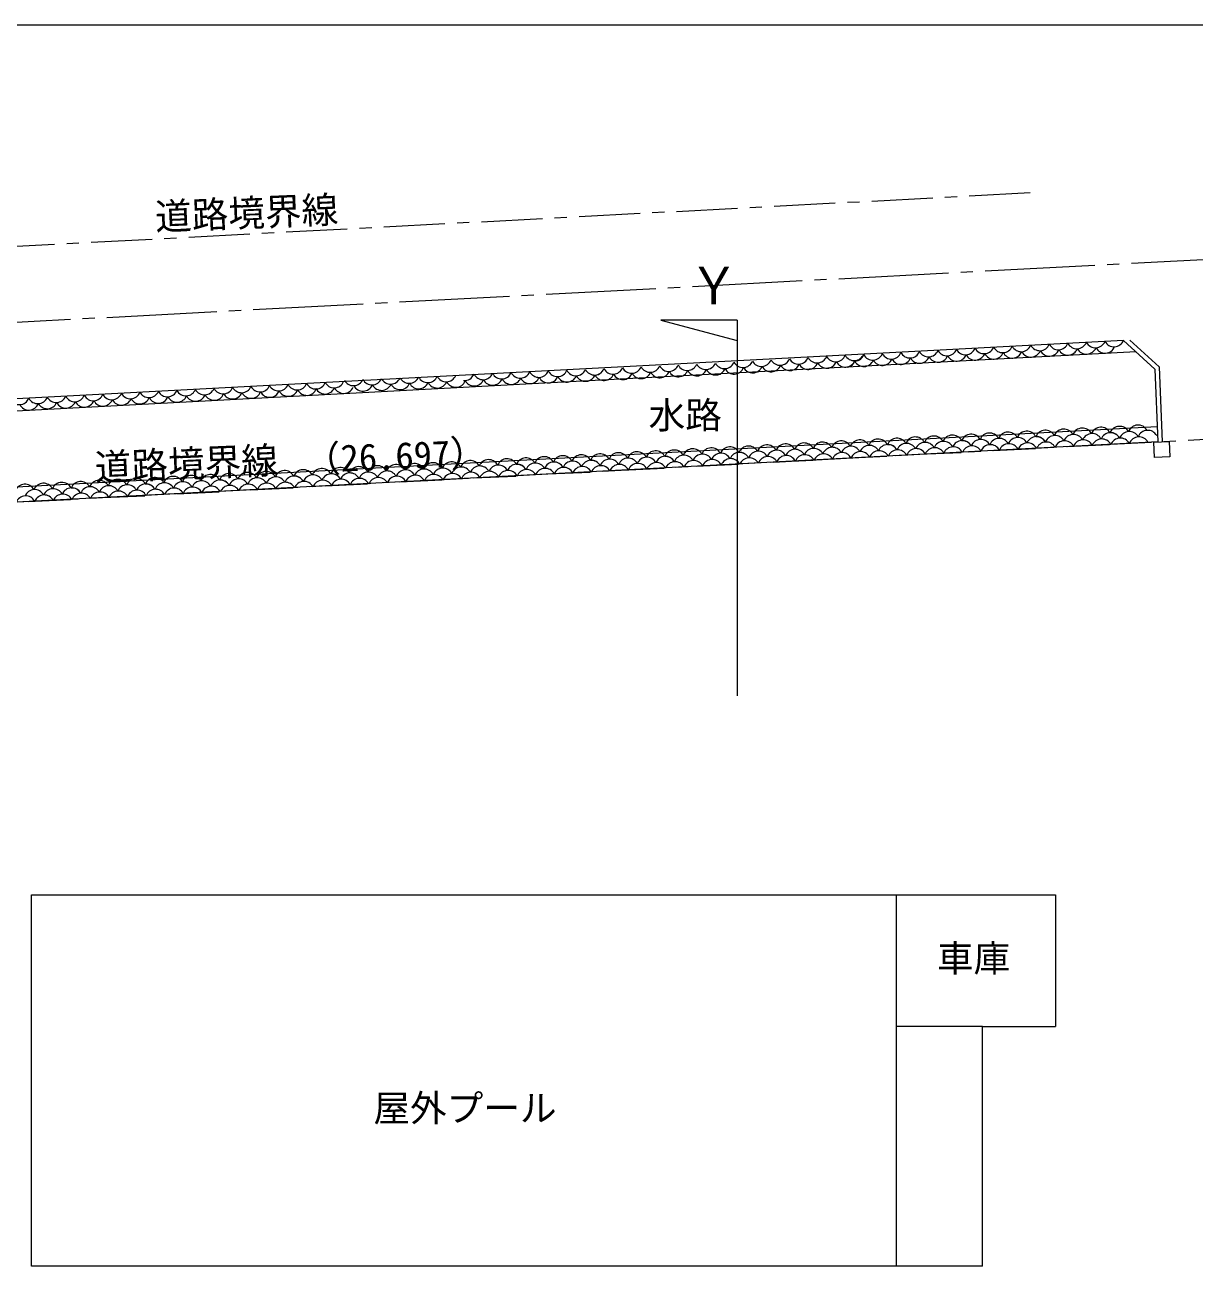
# Model space of a CAD drawing. Units: millimetres at full size, sheet at 1:400; details may follow other scales. Extents: x -117226 to 115574, y -80033 to 82367.
# Drawn here: x -859 to 37455, y 41334 to 82367 of the extents above; entities that cross this region are included whole.
import ezdxf
from ezdxf.enums import TextEntityAlignment as Align

# ---------------------------------------------------------------- set-up
doc = ezdxf.new("R2010")
doc.units = ezdxf.units.MM
doc.header["$LTSCALE"] = 400
doc.linetypes.add('CHAIN1', pattern=[8, 5, -1, 1, -1])
doc.linetypes.add('CHAIN2', pattern=[12, 9, -1, 1, -1])
for name, color, linetype, lineweight in [('0-0_通芯', 7, 'CHAIN1', 9), ('0-9_文字', 3, 'Continuous', 9), ('2-E_壁芯', 2, 'Continuous', 18), ('7-5_家具', 7, 'Continuous', 9), ('9-9_文字', 3, 'Continuous', 13), ('C-3_排煙機器', 7, 'Continuous', 9), ('D-2_中線', 4, 'Continuous', 5), ('D-A_Layer218', 4, 'CHAIN2', 5), ('E-1_太線', 4, 'Continuous', 5)]:
    doc.layers.add(name, color=color, linetype=linetype, lineweight=lineweight)
doc.styles.add('ＭＳ ゴシック', font='')
doc.styles.get('ＭＳ ゴシック').set_extended_font_data('MS Gothic')

msp = doc.modelspace()

# ---------------------------------------------------------------- linework, layer by layer
at = {"layer": '0-0_通芯'}
msp.add_line((52009.7, 69545.2), (-54631.5, 63907.5), dxfattribs=at)
at = {"layer": '2-E_壁芯'}
for p, q in [((19959.9, 72701.7), (22459.9, 72031.9)), ((22459.9, 72701.7), (19959.9, 72701.7)), ((22459.9, 72701.7), (22459.9, 60394.8))]:
    msp.add_line(p, q, dxfattribs=at)
at = {"layer": '7-5_家具'}
for p, q in [((36137.4, 71100.4), (35116.4, 72040)), ((35325.9, 72051.1), (36284.7, 71168.7)), ((36137.4, 71100.4), (36236.5, 68713)), ((36284.7, 71168.7), (36386.4, 68719.2))]:
    msp.add_line(p, q, dxfattribs=at)
at = {"layer": '7-5_家具', "color": 4, "lineweight": 5}
msp.add_lwpolyline([(36631.9, 68229), (36132.3, 68208.3), (36111.6, 68707.8), (36611.2, 68728.6)], close=True, dxfattribs=at)
at = {"layer": '9-9_文字'}
for p, q in [((27683.9, 41709.7), (27683.9, 53884.9)), ((27683.9, 53884.9), (32890.4, 53884.9)), ((32890.4, 53884.9), (32890.4, 49567.9)), ((30495.6, 49567.9), (32890.4, 49567.9)), ((30495.6, 41716.8), (30495.6, 49567.9)), ((30495.6, 41716.8), (27683.9, 41716.8))]:
    msp.add_line(p, q, dxfattribs=at)
at = {"layer": '9-9_文字', "color": 4, "lineweight": 5}
msp.add_line((30495.6, 49567.9), (27683.9, 49567.9), dxfattribs=at)
at = {"layer": '9-9_文字', "color": 7, "lineweight": 9}
msp.add_line((27683.9, 41716.8), (-652, 41716.8), dxfattribs=at)
msp.add_lwpolyline([(-652, 41716.8), (-652, 53884.9), (27683.9, 53884.9)], dxfattribs=at)
at = {"layer": 'C-3_排煙機器'}
msp.add_lwpolyline([(-117225.7, -80032.6), (115574.3, -80032.6), (115574.3, 82367.4), (-117225.7, 82367.4)], dxfattribs=at)
at = {"layer": 'D-2_中線'}
msp.add_line((35116.4, 72040), (-54810.1, 67285.9), dxfattribs=at)
at = {"layer": 'D-A_Layer218'}
msp.add_line((67730.4, 76267.7), (-54942.1, 69782.4), dxfattribs=at)
at = {"layer": 'E-1_太線', "linetype": 'CHAIN1'}
msp.add_line((32062.8, 76867.4), (-55073.1, 72260.8), dxfattribs=at)
at = {"layer": 'E-1_太線'}
for p, q in [((35116.4, 72040), (-54810.1, 67285.9)), ((35528, 71661.2), (-54789, 66886.5)), ((36215.8, 69210.9), (-54657.9, 64406.8)), ((36236.5, 68713), (-58291.4, 63713.9)), ((33272.6, 68567.6), (34659.1, 68630.3)), ((25981.7, 68180.5), (27368.1, 68243.1)), ((28412, 68309.5), (29798.4, 68372.2)), ((30842.3, 68438.6), (32228.8, 68501.2)), ((16260.4, 67664.2), (17646.8, 67726.9)), ((18690.7, 67793.3), (20077.2, 67855.9)), ((21121, 67922.3), (22507.5, 67985)), ((23551.3, 68051.4), (24937.8, 68114.1)), ((8969.4, 67277), (10355.9, 67339.7)), ((11399.7, 67406.1), (12786.2, 67468.8)), ((13830.1, 67535.2), (15216.5, 67597.8)), ((1678.4, 66889.9), (3064.9, 66952.5)), ((4108.8, 67018.9), (5495.2, 67081.6)), ((6539.1, 67148), (7925.5, 67210.6)), ((-751.9, 66760.8), (634.6, 66823.5))]:
    msp.add_line(p, q, dxfattribs=at)
for centre, start, end in [((30550.1, 71940.4), 208.4963, 338.11781), ((30550.7, 71942), 264.62186, 337.83696), ((31158.5, 71974.1), 208.21545, 337.83696), ((31766.2, 72006.2), 208.21545, 337.83696), ((32374, 72038.3), 208.21545, 337.83696), ((32981.7, 72070.5), 208.21545, 337.83696), ((33589.5, 72102.6), 208.21545, 337.83696), ((34197.2, 72134.7), 208.21545, 337.83696), ((34511.3, 71957.9), 208.21545, 337.83696), ((34805, 72166.9), 208.21545, 337.83696), ((23258.3, 71523.6), 208.77715, 338.39866), ((23865.7, 71561.6), 208.77715, 338.39866), ((24473.1, 71599.7), 208.77715, 338.39866), ((25080.5, 71637.8), 208.77715, 338.39866), ((25687.9, 71675.9), 208.77715, 338.39866), ((26295.3, 71714), 208.77715, 338.39866), ((26297, 71694.7), 264.90271, 338.11781), ((26904.6, 71729.8), 208.4963, 338.11781), ((27219.6, 71554.5), 208.4963, 338.11781), ((27512.2, 71764.9), 208.4963, 338.11781), ((27827.1, 71589.6), 208.4963, 338.11781), ((28119.8, 71800), 208.4963, 338.11781), ((28434.7, 71624.7), 208.4963, 338.11781), ((28727.4, 71835.1), 208.4963, 338.11781), ((29042.3, 71659.8), 208.4963, 338.11781), ((29335, 71870.2), 208.4963, 338.11781), ((29649.9, 71694.9), 208.4963, 338.11781), ((29942.5, 71905.3), 208.4963, 338.11781), ((30257.5, 71730), 208.4963, 338.11781), ((30257.1, 71733), 283.58284, 337.83696), ((30864.8, 71765.1), 208.21545, 337.83696), ((31472.6, 71797.3), 208.21545, 337.83696), ((32080.3, 71829.4), 208.21545, 337.83696), ((32688, 71861.5), 208.21545, 337.83696), ((33295.8, 71893.7), 208.21545, 337.83696), ((33903.5, 71925.8), 208.21545, 337.83696), ((15359, 71140), 207.58724, 337.20875), ((15967, 71165.5), 207.58724, 337.20875), ((16575.1, 71190.9), 207.58724, 337.20875), ((17183.1, 71216.4), 207.58724, 337.20875), ((17791.2, 71241.8), 207.58724, 337.20875), ((17790.2, 71239.4), 264.44818, 337.66328), ((18398, 71269.7), 208.04177, 337.66328), ((19005.9, 71300), 208.04177, 337.66328), ((19319.4, 71122.2), 208.04177, 337.66328), ((19613.7, 71330.2), 208.04177, 337.66328), ((19927.2, 71152.5), 208.04177, 337.66328), ((20221.6, 71360.5), 208.04177, 337.66328), ((20535.1, 71182.8), 208.04177, 337.66328), ((20829.4, 71390.8), 208.04177, 337.66328), ((21142.9, 71213), 208.04177, 337.66328), ((21437.2, 71421.1), 208.04177, 337.66328), ((21750.8, 71243.3), 208.04177, 337.66328), ((22045.1, 71451.4), 208.04177, 337.66328), ((21751.8, 71235.6), 284.14455, 338.39866), ((22043.5, 71447.4), 265.18356, 338.39866), ((22359.2, 71273.7), 208.77715, 338.39866), ((22650.9, 71485.5), 208.77715, 338.39866), ((22966.7, 71311.7), 208.77715, 338.39866), ((23574.1, 71349.8), 208.77715, 338.39866), ((24181.5, 71387.9), 208.77715, 338.39866), ((24788.9, 71426), 208.77715, 338.39866), ((25396.3, 71464.1), 208.77715, 338.39866), ((26003.7, 71502.2), 208.77715, 338.39866), ((26004.4, 71484.3), 283.86369, 338.11781), ((26612, 71519.4), 208.4963, 338.11781), ((7444, 70720.4), 208.21545, 337.83696), ((8051.7, 70752.5), 208.21545, 337.83696), ((8659.5, 70784.6), 208.21545, 337.83696), ((9264.2, 70822.3), 207.13271, 336.75423), ((9896.1, 70893.4), 207.58724, 337.20875), ((10208.2, 70713.2), 207.58724, 337.20875), ((10504.2, 70918.9), 207.58724, 337.20875), ((10816.3, 70738.7), 207.58724, 337.20875), ((11112.3, 70944.4), 207.58724, 337.20875), ((11424.4, 70764.1), 207.58724, 337.20875), ((11720.3, 70969.8), 207.58724, 337.20875), ((12032.4, 70789.6), 207.58724, 337.20875), ((12328.4, 70995.3), 207.58724, 337.20875), ((12640.5, 70815.1), 207.58724, 337.20875), ((12936.4, 71020.8), 207.58724, 337.20875), ((13248.6, 70840.5), 207.58724, 337.20875), ((13534.8, 71063.6), 263.99366, 337.20875), ((13846.9, 70883.3), 207.58724, 337.20875), ((14142.8, 71089.1), 207.58724, 337.20875), ((14454.9, 70908.8), 207.58724, 337.20875), ((14750.9, 71114.5), 207.58724, 337.20875), ((15063, 70934.3), 207.58724, 337.20875), ((15671.1, 70959.7), 207.58724, 337.20875), ((16279.1, 70985.2), 207.58724, 337.20875), ((16887.2, 71010.7), 207.58724, 337.20875), ((17495.3, 71036.1), 207.58724, 337.20875), ((17495.9, 71031.3), 283.40917, 337.66328), ((18103.7, 71061.6), 208.04177, 337.66328), ((18711.6, 71091.9), 208.04177, 337.66328), ((-440.2, 70303.6), 208.21545, 337.83696), ((164.5, 70341.3), 207.13271, 336.75423), ((769.8, 70367.5), 208.21545, 337.83696), ((1377.5, 70399.7), 208.21545, 337.83696), ((1985.3, 70431.8), 208.21545, 337.83696), ((2593, 70463.9), 208.21545, 337.83696), ((3197.7, 70501.6), 207.13271, 336.75423), ((3509.3, 70319), 208.21545, 337.83696), ((3803, 70527.9), 208.21545, 337.83696), ((4117.1, 70351.1), 208.21545, 337.83696), ((4410.8, 70560), 208.21545, 337.83696), ((4724.8, 70383.2), 208.21545, 337.83696), ((5018.5, 70592.2), 208.21545, 337.83696), ((5332.6, 70415.3), 208.21545, 337.83696), ((5626.3, 70624.3), 208.21545, 337.83696), ((5933.4, 70458.6), 207.13271, 336.75423), ((6231, 70662), 207.13271, 336.75423), ((6542.6, 70479.3), 208.21545, 337.83696), ((6836.2, 70688.3), 208.21545, 337.83696), ((7150.3, 70511.4), 208.21545, 337.83696), ((7758.1, 70543.6), 208.21545, 337.83696), ((8365.8, 70575.7), 208.21545, 337.83696), ((8966.6, 70619), 207.13271, 336.75423), ((9574.8, 70639.6), 207.13271, 336.75423), ((-1047.9, 70271.4), 208.21545, 337.83696), ((-733.9, 70094.6), 208.21545, 337.83696), ((-133.1, 70137.9), 207.13271, 336.75423), ((476.1, 70158.6), 208.21545, 337.83696), ((1083.9, 70190.7), 208.21545, 337.83696), ((1691.6, 70222.9), 208.21545, 337.83696), ((2299.4, 70255), 208.21545, 337.83696), ((2900.2, 70298.3), 207.13271, 336.75423), ((29514.5, 68601.4), 27.9161, 157.53761), ((30125.3, 68630.4), 28.9938, 158.61531), ((30730.5, 68669.5), 28.46676, 158.08827), ((31337, 68701.4), 27.93817, 157.55968), ((31944.8, 68730.4), 27.9161, 157.53761), ((32555.6, 68759.5), 28.9938, 158.61531), ((33160.9, 68798.5), 28.46676, 158.08827), ((33476.8, 68623.2), 28.03148, 157.65299), ((33767.3, 68830.4), 27.93817, 157.55968), ((34084.2, 68652.3), 27.83882, 157.46033), ((34375.1, 68859.5), 27.9161, 157.53761), ((34692.6, 68681.3), 28.00342, 157.62494), ((34985.9, 68888.6), 28.9938, 158.61531), ((34695.9, 68675.7), 29.13304, 93.94379), ((35303, 68717.6), 29.13304, 158.75455), ((35593, 68930.5), 28.9938, 158.61531), ((35909.6, 68758.1), 28.87837, 158.49988), ((22223.5, 68214.2), 27.9161, 157.53761), ((22834.3, 68243.3), 28.9938, 158.61531), ((23439.6, 68282.3), 28.46676, 158.08827), ((24046, 68314.2), 27.93817, 157.55968), ((24653.8, 68343.3), 27.9161, 157.53761), ((25264.6, 68372.3), 28.9938, 158.61531), ((25580.4, 68201.4), 28.87837, 157.0573), ((25869.9, 68411.3), 28.46676, 158.08827), ((26185.9, 68236), 28.03148, 157.65299), ((26476.3, 68443.3), 27.93817, 157.55968), ((26793.3, 68265.1), 27.83882, 157.46033), ((27084.2, 68472.3), 27.9161, 157.53761), ((27401.6, 68294.1), 28.00342, 157.62494), ((27694.9, 68501.4), 28.9938, 158.61531), ((27404.9, 68288.5), 29.13304, 93.94379), ((28010.7, 68330.5), 28.87837, 157.0573), ((28300.2, 68540.4), 28.46676, 158.08827), ((28616.2, 68365), 28.03148, 157.65299), ((28906.6, 68572.3), 27.93817, 157.55968), ((29223.6, 68394.2), 27.83882, 157.46033), ((29540.6, 68217.3), 27.79308, 157.41459), ((29831.9, 68423.2), 28.00342, 157.62494), ((29835.3, 68417.6), 29.13304, 93.94379), ((30152.1, 68245.9), 29.14045, 158.76196), ((30441, 68459.5), 28.87837, 157.0573), ((30757.6, 68287.1), 28.72968, 158.35119), ((31046.5, 68494.1), 28.03148, 157.65299), ((31362.8, 68319.1), 27.71274, 157.33425), ((31653.9, 68523.2), 27.83882, 157.46033), ((31971, 68346.4), 27.79308, 157.41459), ((32262.2, 68552.3), 28.00342, 157.62494), ((32265.6, 68546.6), 29.13304, 93.94379), ((32582.4, 68375), 29.14045, 158.76196), ((32871.4, 68588.6), 28.87837, 157.0573), ((33187.9, 68416.1), 28.72968, 158.35119), ((33793.1, 68448.2), 27.71274, 157.33425), ((34401.3, 68475.4), 27.79308, 157.41459), ((35012.8, 68504), 29.14045, 158.76196), ((35619.9, 68545.9), 29.14045, 158.76196), ((14324.7, 67798), 27.93817, 157.55968), ((14932.5, 67827), 27.9161, 157.53761), ((15543.3, 67856.1), 28.9938, 158.61531), ((16148.6, 67895.1), 28.46676, 158.08827), ((16755, 67927), 27.93817, 157.55968), ((17362.9, 67956.1), 27.9161, 157.53761), ((17973.6, 67985.1), 28.9938, 158.61531), ((18289.4, 67814.2), 28.87837, 157.0573), ((18578.9, 68024.2), 28.46676, 158.08827), ((18894.9, 67848.8), 28.03148, 157.65299), ((19185.3, 68056.1), 27.93817, 157.55968), ((19502.3, 67877.9), 27.83882, 157.46033), ((19793.2, 68085.1), 27.9161, 157.53761), ((20110.6, 67907), 28.00342, 157.62494), ((20404, 68114.2), 28.9938, 158.61531), ((20114, 67901.3), 29.13304, 93.94379), ((20719.7, 67943.3), 28.87837, 157.0573), ((21009.2, 68153.2), 28.46676, 158.08827), ((21325.2, 67977.9), 28.03148, 157.65299), ((21615.7, 68185.1), 27.93817, 157.55968), ((21641.5, 67802.9), 27.71274, 157.33425), ((21932.6, 68007), 27.83882, 157.46033), ((22249.7, 67830.1), 27.79308, 157.41459), ((22540.9, 68036), 28.00342, 157.62494), ((22544.3, 68030.4), 29.13304, 93.94379), ((22861.2, 67858.7), 29.14045, 158.76196), ((23150.1, 68072.4), 28.87837, 157.0573), ((23466.6, 67899.9), 28.72968, 158.35119), ((23755.5, 68106.9), 28.03148, 157.65299), ((24071.8, 67932), 27.71274, 157.33425), ((24363, 68136), 27.83882, 157.46033), ((24680, 67959.2), 27.79308, 157.41459), ((24971.3, 68165.1), 28.00342, 157.62494), ((24974.6, 68159.5), 29.13304, 93.94379), ((25291.5, 67987.8), 29.14045, 158.76196), ((25896.9, 68029), 28.72968, 158.35119), ((26502.1, 68061), 27.71274, 157.33425), ((27110.3, 68088.3), 27.79308, 157.41459), ((27721.8, 68116.8), 29.14045, 158.76196), ((28327.3, 68158), 28.72968, 158.35119), ((28932.5, 68190.1), 27.71274, 157.33425), ((6427.3, 67378.9), 28.46676, 158.08827), ((7033.7, 67410.8), 27.93817, 157.55968), ((7641.6, 67439.8), 27.9161, 157.53761), ((8252.4, 67468.9), 28.9938, 158.61531), ((8857.6, 67507.9), 28.46676, 158.08827), ((9464.1, 67539.8), 27.93817, 157.55968), ((10071.9, 67568.9), 27.9161, 157.53761), ((10389.3, 67390.7), 28.00342, 157.62494), ((10682.7, 67598), 28.9938, 158.61531), ((10392.7, 67385.1), 29.13304, 93.94379), ((10998.4, 67427.1), 28.87837, 157.0573), ((11287.9, 67637), 28.46676, 158.08827), ((11603.9, 67461.6), 28.03148, 157.65299), ((11894.4, 67668.9), 27.93817, 157.55968), ((12211.3, 67490.8), 27.83882, 157.46033), ((12502.2, 67698), 27.9161, 157.53761), ((12819.7, 67519.8), 28.00342, 157.62494), ((13113, 67727), 28.9938, 158.61531), ((12823, 67514.2), 29.13304, 93.94379), ((13428.8, 67556.1), 28.87837, 157.0573), ((13718.3, 67766), 28.46676, 158.08827), ((13745.3, 67383.7), 28.72968, 158.35119), ((14034.3, 67590.7), 28.03148, 157.65299), ((14350.5, 67415.7), 27.71274, 157.33425), ((14641.7, 67619.8), 27.83882, 157.46033), ((14958.7, 67443), 27.79308, 157.41459), ((15250, 67648.8), 28.00342, 157.62494), ((15253.3, 67643.2), 29.13304, 93.94379), ((15570.2, 67471.5), 29.14045, 158.76196), ((15859.1, 67685.2), 28.87837, 157.0573), ((16175.7, 67512.7), 28.72968, 158.35119), ((16464.6, 67719.7), 28.03148, 157.65299), ((16780.8, 67544.8), 27.71274, 157.33425), ((17072, 67748.9), 27.83882, 157.46033), ((17389, 67572), 27.79308, 157.41459), ((17680.3, 67777.9), 28.00342, 157.62494), ((17683.6, 67772.3), 29.13304, 93.94379), ((18000.5, 67600.6), 29.14045, 158.76196), ((18606, 67641.8), 28.72968, 158.35119), ((19211.2, 67673.8), 27.71274, 157.33425), ((19819.3, 67701.1), 27.79308, 157.41459), ((20430.8, 67729.7), 29.14045, 158.76196), ((21036.3, 67770.9), 28.72968, 158.35119), ((-863.7, 66991.7), 28.46676, 158.08827), ((-257.2, 67023.6), 27.93817, 157.55968), ((350.6, 67052.7), 27.9161, 157.53761), ((961.4, 67081.7), 28.9938, 158.61531), ((1566.7, 67120.7), 28.46676, 158.08827), ((2173.1, 67152.7), 27.93817, 157.55968), ((2490.1, 66974.5), 27.83882, 157.46033), ((2780.9, 67181.7), 27.9161, 157.53761), ((3098.4, 67003.5), 28.00342, 157.62494), ((3391.7, 67210.8), 28.9938, 158.61531), ((3101.7, 66997.9), 29.13304, 93.94379), ((3707.5, 67039.9), 28.87837, 157.0573), ((3997, 67249.8), 28.46676, 158.08827), ((4313, 67074.4), 28.03148, 157.65299), ((4603.4, 67281.7), 27.93817, 157.55968), ((4920.4, 67103.6), 27.83882, 157.46033), ((5211.3, 67310.8), 27.9161, 157.53761), ((5528.7, 67132.6), 28.00342, 157.62494), ((5822, 67339.8), 28.9938, 158.61531), ((5532, 67127), 29.13304, 93.94379), ((6137.8, 67169), 28.87837, 157.0573), ((6454.4, 66996.5), 28.72968, 158.35119), ((6743.3, 67203.5), 28.03148, 157.65299), ((7059.5, 67028.5), 27.71274, 157.33425), ((7350.7, 67232.6), 27.83882, 157.46033), ((7667.7, 67055.8), 27.79308, 157.41459), ((7959, 67261.7), 28.00342, 157.62494), ((7962.4, 67256), 29.13304, 93.94379), ((8279.2, 67084.4), 29.14045, 158.76196), ((8568.1, 67298), 28.87837, 157.0573), ((8884.7, 67125.6), 28.72968, 158.35119), ((9173.6, 67332.6), 28.03148, 157.65299), ((9489.9, 67157.6), 27.71274, 157.33425), ((9781, 67361.7), 27.83882, 157.46033), ((10098.1, 67184.8), 27.79308, 157.41459), ((10709.5, 67213.4), 29.14045, 158.76196), ((11315, 67254.6), 28.72968, 158.35119), ((11920.2, 67286.7), 27.71274, 157.33425), ((12528.4, 67313.9), 27.79308, 157.41459), ((13139.9, 67342.5), 29.14045, 158.76196), ((-836.6, 66609.3), 28.72968, 158.35119), ((-547.7, 66816.3), 28.03148, 157.65299), ((-231.4, 66641.4), 27.71274, 157.33425), ((59.7, 66845.5), 27.83882, 157.46033), ((376.8, 66668.6), 27.79308, 157.41459), ((668, 66874.5), 28.00342, 157.62494), ((671.4, 66868.9), 29.13304, 93.94379), ((988.2, 66697.2), 29.14045, 158.76196), ((1277.2, 66910.8), 28.87837, 157.0573), ((1593.7, 66738.4), 28.72968, 158.35119), ((1882.6, 66945.4), 28.03148, 157.65299), ((2198.9, 66770.4), 27.71274, 157.33425), ((2807.1, 66797.7), 27.79308, 157.41459), ((3418.6, 66826.2), 29.14045, 158.76196), ((4024, 66867.4), 28.72968, 158.35119), ((4629.2, 66899.5), 27.71274, 157.33425), ((5237.4, 66926.7), 27.79308, 157.41459), ((5848.9, 66955.3), 29.14045, 158.76196)]:
    msp.add_arc(centre, 336.3, start, end, dxfattribs=at)

# ---------------------------------------------------------------- texts
at = {"layer": '0-9_文字', "style": 'ＭＳ ゴシック'}
for s, p in [('道路境界線', (3427.1, 75383.7)), ('道路境界線', (1452.6, 67174.2)), ('（26.697）', (8303.3, 67428.4))]:
    msp.add_text(s, height=879.8, rotation=2.378, dxfattribs=at).set_placement(p, align=Align.BOTTOM_LEFT)
msp.add_text('水路', height=879.8, dxfattribs=at).set_placement((19560.7, 68886), align=Align.BOTTOM_LEFT)
at = {"layer": '2-E_壁芯', "style": 'ＭＳ ゴシック'}
msp.add_text('Ｙ', height=1222, dxfattribs=at).set_placement((20864.5, 72858.7), align=Align.BOTTOM_LEFT)
at = {"layer": '9-9_文字', "style": 'ＭＳ ゴシック'}
for s, p in [('車庫', (29004.6, 51096.9)), ('屋外プール', (10549.5, 46193.2))]:
    msp.add_text(s, height=879.8, dxfattribs=at).set_placement(p, align=Align.BOTTOM_LEFT)

doc.saveas('drawing.dxf')
